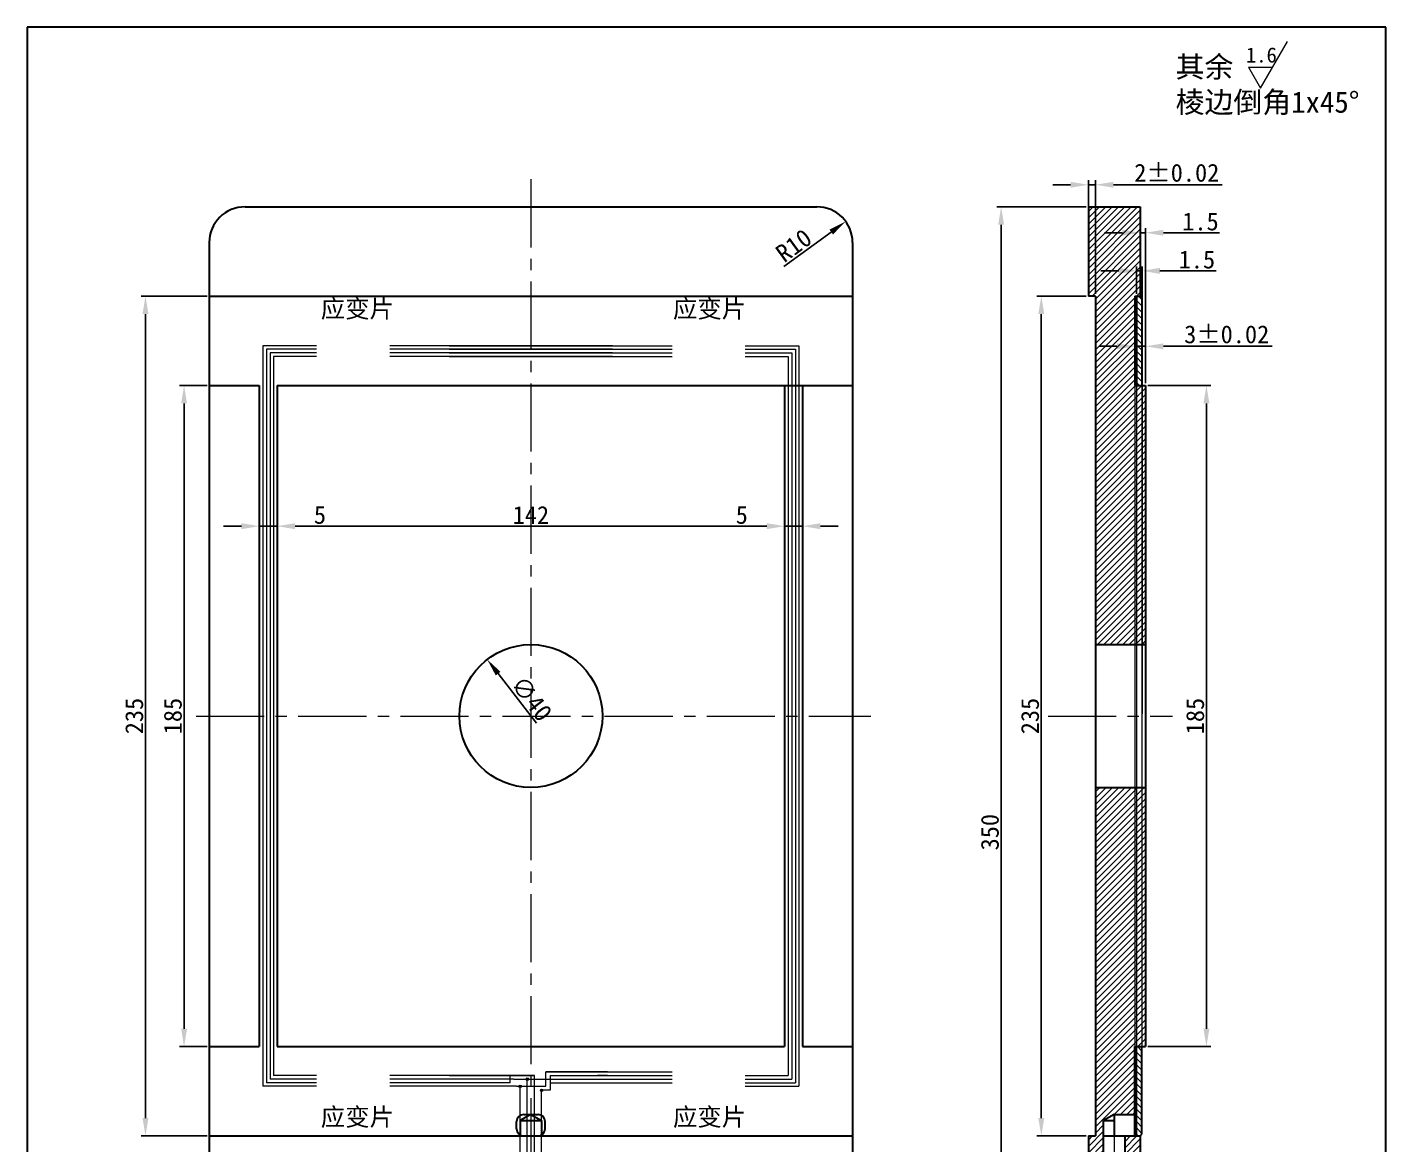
# Model space of a CAD drawing. Header units: inches. Extents: x -20 to 18950, y -1047 to 2551.
# Drawn here: x 16255.9 to 16636.1, y -822.1 to -509.3 of the extents above; entities that cross this region are included whole.
import ezdxf

# ---------------------------------------------------------------- set-up
doc = ezdxf.new("R2010")
doc.units = ezdxf.units.IN
doc.header["$MEASUREMENT"] = 0
doc.header["$PDSIZE"] = -5
doc.linetypes.add('CENTER2', pattern=[28.574999, 19.049999, -3.175, 3.175, -3.175])
doc.layers.get('0').update_dxf_attribs({"lineweight": 30})
doc.layers.get('Defpoints').update_dxf_attribs({"lineweight": 18})
for name, color, linetype, lineweight in [('cen', 1, 'CENTER2', 20), ('dim', 5, 'Continuous', 20), ('hat', 3, 'Continuous', 20), ('text', 6, 'Continuous', 20)]:
    doc.layers.add(name, color=color, linetype=linetype, lineweight=lineweight)
doc.styles.add('1', font='')
doc.styles.get("Standard").update_dxf_attribs({"font": ''})
doc.styles.get('1').set_extended_font_data('宋体')
doc.styles.get('Standard').set_extended_font_data('宋体')
doc.dimstyles.new('ISO-25', dxfattribs={"dimtxt": 5, "dimasz": 5, "dimexe": 1.25, "dimexo": 0.625, "dimtad": 1, "dimdsep": 46, "dimtxsty": 'Standard', "dimcen": 2.5, "dimdle": 10, "dimadec": 0, "dimazin": 0, "dimtfac": 1, "dimtmove": 0, "dimatfit": 3, "dimfxl": 1, "dimtolj": 1, "dimarcsym": 0})

# ---------------------------------------------------------------- blocks, each defined once
blk = doc.blocks.new('*D187')
at = {"layer": 'Defpoints', "color": 0, "transparency": 16777216}
for p in [(16384.63, -686.28), (16409.08, -717.93)]:
    blk.add_point(p, dxfattribs=at)
at = {"layer": 'dim', "color": 0, "linetype": 'Continuous', "lineweight": -2, "transparency": 16777216}
blk.add_line((16398.42, -704.13), (16387.68, -690.24), dxfattribs=at)
at = {"layer": 'dim', "color": 0, "transparency": 16777216}
blk.add_solid([(16388.34, -689.73), (16387.02, -690.75), (16384.63, -686.28)], dxfattribs=at)
at = {"layer": 'dim', "color": 0, "transparency": 16777216, "insert": (16397.05, -697.25), "char_height": 5, "attachment_point": 5, "rotation": 307.6865}
blk.add_mtext('\\A1;∅40', dxfattribs=at)
blk = doc.blocks.new('*D188')
at = {"layer": 'Defpoints', "color": 0, "transparency": 16777216}
for p in [(16554.86, -553.43), (16552.86, -584.61), (16554.86, -584.61)]:
    blk.add_point(p, dxfattribs=at)
at = {"layer": 'dim', "color": 0, "linetype": 'Continuous', "lineweight": -2, "transparency": 16777216}
for p, q in [((16547.86, -553.43), (16542.86, -553.43)), ((16552.86, -583.98), (16552.86, -552.18)), ((16552.86, -553.43), (16554.86, -553.43)), ((16554.86, -583.98), (16554.86, -552.18)), ((16559.86, -553.43), (16590.32, -553.43))]:
    blk.add_line(p, q, dxfattribs=at)
at = {"layer": 'dim', "color": 0, "transparency": 16777216}
for points in [[(16547.86, -552.6), (16547.86, -554.27), (16552.86, -553.43)], [(16559.86, -552.6), (16559.86, -554.27), (16554.86, -553.43)]]:
    blk.add_solid(points, dxfattribs=at)
at = {"layer": 'dim', "color": 0, "transparency": 16777216, "insert": (16577.59, -550.11), "char_height": 5, "attachment_point": 5}
blk.add_mtext('\\A1;2%%P0.02', dxfattribs=at)
blk = doc.blocks.new('*D186')
at = {"layer": 'Defpoints', "color": 0, "transparency": 16777216}
for p in [(16567.86, -577.52), (16566.36, -584.61), (16567.86, -702.11)]:
    blk.add_point(p, dxfattribs=at)
at = {"layer": 'dim', "color": 0, "linetype": 'Continuous', "lineweight": -2, "transparency": 16777216}
for p, q in [((16561.36, -577.52), (16556.36, -577.52)), ((16566.36, -583.98), (16566.36, -576.27)), ((16566.36, -577.52), (16567.86, -577.52)), ((16567.86, -701.48), (16567.86, -576.27)), ((16572.86, -577.52), (16588.58, -577.52))]:
    blk.add_line(p, q, dxfattribs=at)
at = {"layer": 'dim', "color": 0, "transparency": 16777216}
for points in [[(16561.36, -576.69), (16561.36, -578.36), (16566.36, -577.52)], [(16572.86, -576.69), (16572.86, -578.36), (16567.86, -577.52)]]:
    blk.add_solid(points, dxfattribs=at)
at = {"layer": 'dim', "color": 0, "transparency": 16777216, "insert": (16583.22, -574.4), "char_height": 5, "attachment_point": 5}
blk.add_mtext('\\A1;1.5', dxfattribs=at)
blk = doc.blocks.new('*D189')
at = {"layer": 'Defpoints', "color": 0, "transparency": 16777216}
for p in [(16568.86, -566.86), (16567.36, -584.61), (16568.86, -609.61)]:
    blk.add_point(p, dxfattribs=at)
at = {"layer": 'dim', "color": 0, "linetype": 'Continuous', "lineweight": -2, "transparency": 16777216}
for p, q in [((16567.36, -583.98), (16567.36, -565.61)), ((16568.86, -608.98), (16568.86, -565.61)), ((16562.36, -566.86), (16557.36, -566.86)), ((16567.36, -566.86), (16568.86, -566.86)), ((16573.86, -566.86), (16589.58, -566.86))]:
    blk.add_line(p, q, dxfattribs=at)
at = {"layer": 'dim', "color": 0, "transparency": 16777216}
for points in [[(16562.36, -566.02), (16562.36, -567.69), (16567.36, -566.86)], [(16573.86, -566.02), (16573.86, -567.69), (16568.86, -566.86)]]:
    blk.add_solid(points, dxfattribs=at)
at = {"layer": 'dim', "color": 0, "transparency": 16777216, "insert": (16584.22, -563.73), "char_height": 5, "attachment_point": 5}
blk.add_mtext('\\A1;1.5', dxfattribs=at)
blk = doc.blocks.new('*D190')
at = {"layer": 'Defpoints', "color": 0, "transparency": 16777216}
for p in [(16568.86, -598.64), (16565.86, -609.61), (16568.86, -609.61)]:
    blk.add_point(p, dxfattribs=at)
at = {"layer": 'dim', "color": 0, "linetype": 'Continuous', "lineweight": -2, "transparency": 16777216}
for p, q in [((16560.86, -598.64), (16555.86, -598.64)), ((16565.86, -608.98), (16565.86, -597.39)), ((16565.86, -598.64), (16568.86, -598.64)), ((16568.86, -608.98), (16568.86, -597.39)), ((16573.86, -598.64), (16604.27, -598.64))]:
    blk.add_line(p, q, dxfattribs=at)
at = {"layer": 'dim', "color": 0, "transparency": 16777216}
for points in [[(16560.86, -597.81), (16560.86, -599.48), (16565.86, -598.64)], [(16573.86, -597.81), (16573.86, -599.48), (16568.86, -598.64)]]:
    blk.add_solid(points, dxfattribs=at)
at = {"layer": 'dim', "color": 0, "transparency": 16777216, "insert": (16591.56, -595.32), "char_height": 5, "attachment_point": 5}
blk.add_mtext('\\A1;3%%P0.02', dxfattribs=at)
blk = doc.blocks.new('*D214')
at = {"layer": 'Defpoints', "color": 0, "transparency": 16777216}
for p in [(16552.86, -559.61), (16528.44, -909.61), (16552.86, -909.61)]:
    blk.add_point(p, dxfattribs=at)
at = {"layer": 'dim', "color": 0, "linetype": 'Continuous', "lineweight": -2, "transparency": 16777216}
for p, q in [((16552.23, -559.61), (16527.19, -559.61)), ((16528.44, -564.61), (16528.44, -904.61)), ((16552.23, -909.61), (16527.19, -909.61))]:
    blk.add_line(p, q, dxfattribs=at)
at = {"layer": 'dim', "color": 0, "transparency": 16777216}
for points in [[(16527.61, -564.61), (16529.27, -564.61), (16528.44, -559.61)], [(16527.61, -904.61), (16529.27, -904.61), (16528.44, -909.61)]]:
    blk.add_solid(points, dxfattribs=at)
at = {"layer": 'dim', "color": 0, "transparency": 16777216, "insert": (16525.31, -734.61), "char_height": 5, "attachment_point": 5, "rotation": 90}
blk.add_mtext('\\A1;350', dxfattribs=at)
blk = doc.blocks.new('*D215')
at = {"layer": 'Defpoints', "color": 0, "transparency": 16777216}
for p in [(16552.86, -584.61), (16539.68, -819.61), (16552.86, -819.61)]:
    blk.add_point(p, dxfattribs=at)
at = {"layer": 'dim', "color": 0, "linetype": 'Continuous', "lineweight": -2, "transparency": 16777216}
for p, q in [((16552.23, -584.61), (16538.43, -584.61)), ((16539.68, -589.61), (16539.68, -814.61)), ((16552.23, -819.61), (16538.43, -819.61))]:
    blk.add_line(p, q, dxfattribs=at)
at = {"layer": 'dim', "color": 0, "transparency": 16777216}
for points in [[(16538.84, -589.61), (16540.51, -589.61), (16539.68, -584.61)], [(16538.84, -814.61), (16540.51, -814.61), (16539.68, -819.61)]]:
    blk.add_solid(points, dxfattribs=at)
at = {"layer": 'dim', "color": 0, "transparency": 16777216, "insert": (16536.55, -702.11), "char_height": 5, "attachment_point": 5, "rotation": 90}
blk.add_mtext('\\A1;235', dxfattribs=at)
blk = doc.blocks.new('*D216')
at = {"layer": 'Defpoints', "color": 0, "transparency": 16777216}
for p in [(16325.85, -609.61), (16467.85, -609.61), (16325.85, -648.98)]:
    blk.add_point(p, dxfattribs=at)
at = {"layer": 'dim', "color": 0, "linetype": 'Continuous', "lineweight": -2, "transparency": 16777216}
for p, q in [((16325.85, -610.23), (16325.85, -650.23)), ((16467.85, -610.23), (16467.85, -650.23)), ((16462.85, -648.98), (16330.85, -648.98))]:
    blk.add_line(p, q, dxfattribs=at)
at = {"layer": 'dim', "color": 0, "transparency": 16777216}
for points in [[(16330.85, -648.14), (16330.85, -649.81), (16325.85, -648.98)], [(16462.85, -648.14), (16462.85, -649.81), (16467.85, -648.98)]]:
    blk.add_solid(points, dxfattribs=at)
at = {"layer": 'dim', "color": 0, "transparency": 16777216, "insert": (16396.85, -645.85), "char_height": 5, "attachment_point": 5}
blk.add_mtext('\\A1;142', dxfattribs=at)
blk = doc.blocks.new('*D217')
at = {"layer": 'Defpoints', "color": 0, "transparency": 16777216}
for p in [(16320.85, -609.61), (16325.85, -609.61), (16320.85, -648.98)]:
    blk.add_point(p, dxfattribs=at)
at = {"layer": 'dim', "color": 0, "linetype": 'Continuous', "lineweight": -2, "transparency": 16777216}
for p, q in [((16320.85, -610.23), (16320.85, -650.23)), ((16325.85, -610.23), (16325.85, -650.23)), ((16315.85, -648.98), (16310.85, -648.98)), ((16320.85, -648.98), (16325.85, -648.98)), ((16330.85, -648.98), (16339.81, -648.98))]:
    blk.add_line(p, q, dxfattribs=at)
at = {"layer": 'dim', "color": 0, "transparency": 16777216}
for points in [[(16315.85, -648.14), (16315.85, -649.81), (16320.85, -648.98)], [(16330.85, -648.14), (16330.85, -649.81), (16325.85, -648.98)]]:
    blk.add_solid(points, dxfattribs=at)
at = {"layer": 'dim', "color": 0, "transparency": 16777216, "insert": (16337.83, -645.85), "char_height": 5, "attachment_point": 5}
blk.add_mtext('\\A1;5', dxfattribs=at)
blk = doc.blocks.new('*D218')
at = {"layer": 'Defpoints', "color": 0, "transparency": 16777216}
for p in [(16467.85, -609.61), (16472.85, -609.61), (16467.85, -648.98)]:
    blk.add_point(p, dxfattribs=at)
at = {"layer": 'dim', "color": 0, "linetype": 'Continuous', "lineweight": -2, "transparency": 16777216}
for p, q in [((16467.85, -610.23), (16467.85, -650.23)), ((16472.85, -610.23), (16472.85, -650.23)), ((16462.85, -648.98), (16453.89, -648.98)), ((16472.85, -648.98), (16467.85, -648.98)), ((16477.85, -648.98), (16482.85, -648.98))]:
    blk.add_line(p, q, dxfattribs=at)
at = {"layer": 'dim', "color": 0, "transparency": 16777216}
for points in [[(16462.85, -648.14), (16462.85, -649.81), (16467.85, -648.98)], [(16477.85, -648.14), (16477.85, -649.81), (16472.85, -648.98)]]:
    blk.add_solid(points, dxfattribs=at)
at = {"layer": 'dim', "color": 0, "transparency": 16777216, "insert": (16455.87, -645.85), "char_height": 5, "attachment_point": 5}
blk.add_mtext('\\A1;5', dxfattribs=at)
blk = doc.blocks.new('*D219')
at = {"layer": 'Defpoints', "color": 0, "transparency": 16777216}
for p in [(16568.86, -609.61), (16568.86, -794.61), (16585.88, -794.61)]:
    blk.add_point(p, dxfattribs=at)
at = {"layer": 'dim', "color": 0, "linetype": 'Continuous', "lineweight": -2, "transparency": 16777216}
for p, q in [((16569.48, -609.61), (16587.13, -609.61)), ((16585.88, -614.61), (16585.88, -789.61)), ((16569.48, -794.61), (16587.13, -794.61))]:
    blk.add_line(p, q, dxfattribs=at)
at = {"layer": 'dim', "color": 0, "transparency": 16777216}
for points in [[(16585.05, -614.61), (16586.71, -614.61), (16585.88, -609.61)], [(16585.05, -789.61), (16586.71, -789.61), (16585.88, -794.61)]]:
    blk.add_solid(points, dxfattribs=at)
at = {"layer": 'dim', "color": 0, "transparency": 16777216, "insert": (16582.75, -702.11), "char_height": 5, "attachment_point": 5, "rotation": 90}
blk.add_mtext('\\A1;185', dxfattribs=at)
blk = doc.blocks.new('*D220')
at = {"layer": 'Defpoints', "color": 0, "transparency": 16777216}
for p in [(16289, -584.61), (16306.85, -584.61), (16306.85, -819.61)]:
    blk.add_point(p, dxfattribs=at)
at = {"layer": 'dim', "color": 0, "linetype": 'Continuous', "lineweight": -2, "transparency": 16777216}
for p, q in [((16306.23, -584.61), (16287.75, -584.61)), ((16289, -814.61), (16289, -589.61)), ((16306.23, -819.61), (16287.75, -819.61))]:
    blk.add_line(p, q, dxfattribs=at)
at = {"layer": 'dim', "color": 0, "transparency": 16777216}
for points in [[(16288.17, -589.61), (16289.83, -589.61), (16289, -584.61)], [(16288.17, -814.61), (16289.83, -814.61), (16289, -819.61)]]:
    blk.add_solid(points, dxfattribs=at)
at = {"layer": 'dim', "color": 0, "transparency": 16777216, "insert": (16285.88, -702.11), "char_height": 5, "attachment_point": 5, "rotation": 90}
blk.add_mtext('\\A1;235', dxfattribs=at)
blk = doc.blocks.new('*D221')
at = {"layer": 'Defpoints', "color": 0, "transparency": 16777216}
for p in [(16306.85, -609.61), (16299.8, -794.61), (16306.85, -794.61)]:
    blk.add_point(p, dxfattribs=at)
at = {"layer": 'dim', "color": 0, "linetype": 'Continuous', "lineweight": -2, "transparency": 16777216}
for p, q in [((16306.23, -609.61), (16298.55, -609.61)), ((16299.8, -614.61), (16299.8, -789.61)), ((16306.23, -794.61), (16298.55, -794.61))]:
    blk.add_line(p, q, dxfattribs=at)
at = {"layer": 'dim', "color": 0, "transparency": 16777216}
for points in [[(16298.97, -614.61), (16300.63, -614.61), (16299.8, -609.61)], [(16298.97, -789.61), (16300.63, -789.61), (16299.8, -794.61)]]:
    blk.add_solid(points, dxfattribs=at)
at = {"layer": 'dim', "color": 0, "transparency": 16777216, "insert": (16296.68, -702.11), "char_height": 5, "attachment_point": 5, "rotation": 90}
blk.add_mtext('\\A1;185', dxfattribs=at)
blk = doc.blocks.new('*D233')
at = {"layer": 'Defpoints', "color": 0, "transparency": 16777216}
for p in [(16484.93, -563.71), (16476.85, -569.61)]:
    blk.add_point(p, dxfattribs=at)
at = {"layer": 'dim', "color": 0, "linetype": 'Continuous', "lineweight": -2, "transparency": 16777216}
blk.add_line((16467.65, -576.32), (16480.89, -566.66), dxfattribs=at)
at = {"layer": 'dim', "color": 0, "transparency": 16777216}
blk.add_solid([(16480.4, -565.99), (16481.38, -567.33), (16484.93, -563.71)], dxfattribs=at)
at = {"layer": 'dim', "color": 0, "transparency": 16777216, "insert": (16470.41, -570.44), "char_height": 5, "attachment_point": 5, "rotation": 36.117}
blk.add_mtext('\\A1;R10', dxfattribs=at)

msp = doc.modelspace()

# ---------------------------------------------------------------- hatches: boundary and pattern name
at = {"layer": 'dim'}
h = msp.add_hatch(color=3, dxfattribs=at)
h.dxf.hatch_style = 1
h.paths.add_polyline_path([(16566.356, -593.641), (16565.856, -593.641), (16565.856, -605.324), (16566.356, -605.324)])
h = msp.add_hatch(color=3, dxfattribs=at)
h.dxf.hatch_style = 1
h.paths.add_polyline_path([(16566.356, -810.572), (16565.856, -810.572), (16565.856, -798.889), (16566.356, -798.889)])
h = msp.add_hatch(color=3, dxfattribs=at)
h.dxf.hatch_style = 1
h.paths.add_polyline_path([(16394.032, -806.041, -0.3394543), (16393.599, -805.984), (16394.106, -805.477, -0.4931454)])
h.paths.add_polyline_path([(16393.599, -805.984, -0.4931454), (16393.674, -805.42, -0.3394543), (16394.106, -805.477)])
h = msp.add_hatch(color=3, dxfattribs=at)
h.dxf.hatch_style = 1
h.paths.add_polyline_path([(16396.032, -804.041, -0.3394543), (16395.599, -803.984), (16396.106, -803.477, -0.4931454)])
h.paths.add_polyline_path([(16395.599, -803.984, -0.4931454), (16395.674, -803.42, -0.3394543), (16396.106, -803.477)])
h = msp.add_hatch(color=3, dxfattribs=at)
h.dxf.hatch_style = 1
h.paths.add_polyline_path([(16400.032, -807.153, -0.3394543), (16399.599, -807.096), (16400.106, -806.589, -0.4931454)])
h.paths.add_polyline_path([(16399.599, -807.096, -0.4931454), (16399.674, -806.532, -0.3394543), (16400.106, -806.589)])
at = {"layer": 'hat'}
h = msp.add_hatch(dxfattribs=at)
h.set_pattern_fill('ANSI31', color=3, scale=10)
h.set_pattern_definition([(45, (-166.3785, -502.298), (-0.88388348, 0.88388348), [])])
h.paths.add_polyline_path([(16567.356, -559.607), (16552.856, -559.607), (16552.856, -584.607), (16554.856, -584.607), (16554.856, -682.107), (16565.856, -682.107), (16565.856, -609.607), (16565.856, -584.607), (16567.356, -584.607)])
h.paths.add_polyline_path([(16566.356, -609.607), (16565.856, -609.607), (16565.856, -682.107), (16566.356, -682.107)], flags=17)
h.paths.add_polyline_path([(16568.856, -609.607), (16566.356, -609.607), (16566.356, -682.107), (16568.856, -682.107)])
h.paths.add_polyline_path([(16565.856, -794.607), (16565.856, -722.107), (16554.856, -722.107), (16554.856, -819.607), (16552.856, -819.607), (16552.856, -909.607), (16554.606, -909.607), (16554.606, -907.607), (16555.606, -907.607), (16555.606, -889.607), (16556.106, -889.607), (16556.106, -824.607), (16557.106, -824.607), (16557.106, -815.339), (16560.106, -813.607), (16565.856, -813.607)])
h.paths.add_polyline_path([(16566.356, -722.107), (16565.856, -722.107), (16565.856, -794.607), (16566.356, -794.607)])
h.paths.add_polyline_path([(16567.856, -722.107), (16566.356, -722.107), (16566.356, -794.607), (16567.856, -794.607)])
h.paths.add_polyline_path([(16568.856, -722.107), (16567.856, -722.107), (16567.856, -794.607), (16568.856, -794.607)])
h.paths.add_polyline_path([(16567.356, -819.607), (16565.856, -819.607), (16563.106, -819.607), (16563.106, -824.607), (16564.106, -824.607), (16564.106, -889.607), (16564.606, -889.607), (16564.606, -907.607), (16565.606, -907.607), (16565.606, -909.607), (16567.356, -909.607)])
h.paths.add_polyline_path([(16556.106, -889.607), (16555.606, -889.607), (16555.606, -907.607), (16556.106, -907.607)], flags=17)
h.paths.add_polyline_path([(16564.606, -889.607), (16564.106, -889.607), (16564.106, -907.607), (16564.606, -907.607)], flags=17)
h = msp.add_hatch(dxfattribs=at)
h.set_pattern_fill('ANSI31', color=3, scale=10, angle=90)
h.set_pattern_definition([(135, (-196.0424, -502.298), (-0.88388348, -0.88388348), [])])
h.paths.add_polyline_path([(16567.356, -794.607), (16566.356, -794.607), (16566.356, -819.607), (16567.356, -819.607)])
h.paths.add_polyline_path([(16567.856, -794.607), (16567.356, -794.607), (16567.356, -819.607), (16567.856, -819.107)])
h.paths.add_polyline_path([(16567.856, -585.107), (16567.356, -584.607), (16567.356, -609.607), (16567.856, -609.607)])
h.paths.add_polyline_path([(16567.356, -584.607), (16566.356, -584.607), (16566.356, -609.607), (16567.356, -609.607)])

# ---------------------------------------------------------------- linework, layer by layer
for p, q in [((16636.085, -509.328), (16255.898, -509.328)), ((16255.898, -509.328), (16255.898, -1046.966)), ((16636.085, -1046.966), (16636.085, -509.328)), ((16316.853, -559.607), (16476.853, -559.607)), ((16552.856, -559.607), (16567.356, -559.607)), ((16552.856, -559.607), (16552.856, -584.607)), ((16567.356, -559.607), (16567.356, -584.607)), ((16306.853, -569.607), (16306.853, -834.607)), ((16486.853, -569.607), (16486.853, -834.607)), ((16306.853, -584.607), (16486.853, -584.607)), ((16554.856, -584.607), (16552.856, -584.607)), ((16554.856, -584.607), (16554.856, -819.607)), ((16565.856, -584.607), (16565.856, -609.607)), ((16565.856, -584.607), (16567.356, -584.607)), ((16566.356, -584.607), (16566.356, -609.607)), ((16567.356, -584.607), (16567.856, -585.107)), ((16567.856, -585.107), (16567.856, -609.607)), ((16565.856, -593.641), (16566.356, -593.641)), ((16565.856, -605.324), (16566.356, -605.324)), ((16306.853, -609.607), (16320.853, -609.607)), ((16320.853, -609.607), (16320.853, -794.607)), ((16325.853, -609.607), (16486.853, -609.607)), ((16325.853, -609.607), (16325.853, -794.607)), ((16467.853, -609.607), (16467.853, -794.607)), ((16472.853, -609.607), (16472.853, -794.607)), ((16565.856, -609.607), (16568.856, -609.607)), ((16568.856, -609.607), (16568.856, -794.607)), ((16554.856, -682.107), (16568.856, -682.107)), ((16554.856, -722.107), (16568.856, -722.107)), ((16306.853, -794.607), (16320.853, -794.607)), ((16325.853, -794.607), (16467.853, -794.607)), ((16472.853, -794.607), (16486.853, -794.607)), ((16565.856, -794.607), (16568.856, -794.607)), ((16565.856, -819.607), (16565.856, -794.607)), ((16566.356, -819.607), (16566.356, -794.607)), ((16567.856, -819.107), (16567.856, -794.607)), ((16565.856, -798.889), (16566.356, -798.889)), ((16565.856, -810.572), (16566.356, -810.572)), ((16392.853, -817.607), (16392.853, -815.607)), ((16396.853, -813.607), (16393.853, -815.339)), ((16393.853, -815.339), (16399.853, -815.339)), ((16393.853, -815.339), (16393.853, -819.339)), ((16394.853, -813.607), (16398.853, -813.607)), ((16396.853, -813.607), (16399.853, -815.339)), ((16399.853, -815.339), (16399.853, -819.339)), ((16400.853, -817.607), (16400.853, -815.607)), ((16560.106, -813.607), (16557.106, -815.339)), ((16557.106, -824.607), (16557.106, -815.339)), ((16557.106, -815.339), (16560.106, -815.339)), ((16560.106, -813.607), (16565.856, -813.607)), ((16560.106, -813.607), (16560.106, -819.607)), ((16306.853, -819.607), (16396.853, -819.607)), ((16396.853, -819.607), (16486.853, -819.607)), ((16552.856, -819.607), (16554.856, -819.607)), ((16552.856, -819.607), (16552.856, -909.607)), ((16557.106, -819.607), (16565.856, -819.607)), ((16563.106, -824.607), (16563.106, -819.607)), ((16565.856, -819.607), (16567.356, -819.607)), ((16567.356, -819.607), (16567.856, -819.107)), ((16567.356, -819.607), (16567.356, -909.607))]:
    msp.add_line(p, q)
msp.add_circle((16396.853, -702.107), 20)
for centre, radius, start, end in [((16316.853, -569.607), 10, 90, 180), ((16476.853, -569.607), 10, 0, 90), ((16394.853, -815.607), 2, 90, 180), ((16398.853, -815.607), 2, 360, 90), ((16394.853, -817.607), 2, 180, 270), ((16398.853, -817.607), 2, 270, 360)]:
    msp.add_arc(centre, radius, start, end)
at = {"layer": 'cen'}
for p, q in [((16396.853, -551.906), (16396.853, -914.415)), ((16303.19, -702.107), (16491.991, -702.107)), ((16541.587, -702.107), (16576.384, -702.107)), ((16560.106, -813.848), (16560.106, -909.607))]:
    msp.add_line(p, q, dxfattribs=at)
at = {"layer": 'dim'}
for p, q in [((16336.853, -598.483), (16321.853, -598.483)), ((16321.853, -598.483), (16321.853, -805.73)), ((16336.853, -599.483), (16322.853, -599.483)), ((16322.853, -599.483), (16322.853, -804.73)), ((16336.853, -600.483), (16323.853, -600.483)), ((16323.853, -600.483), (16323.853, -803.73)), ((16419.725, -598.483), (16357.349, -598.483)), ((16419.725, -599.483), (16357.349, -599.483)), ((16419.725, -600.483), (16357.349, -600.483)), ((16373.981, -598.483), (16436.357, -598.483)), ((16373.981, -599.483), (16436.357, -599.483)), ((16373.981, -600.483), (16436.357, -600.483)), ((16456.853, -598.483), (16471.853, -598.483)), ((16456.853, -599.483), (16470.853, -599.483)), ((16456.853, -600.483), (16469.853, -600.483)), ((16469.853, -600.483), (16469.853, -803.73)), ((16470.853, -599.483), (16470.853, -804.73)), ((16471.853, -598.483), (16471.853, -805.73)), ((16336.853, -601.483), (16324.853, -601.483)), ((16324.853, -601.483), (16324.853, -802.73)), ((16419.725, -601.483), (16357.349, -601.483)), ((16373.981, -601.483), (16436.357, -601.483)), ((16456.853, -601.483), (16468.853, -601.483)), ((16468.853, -601.483), (16468.853, -802.73)), ((16565.856, -609.607), (16565.856, -794.607)), ((16566.356, -609.607), (16566.356, -794.607)), ((16567.856, -642.107), (16567.856, -794.607)), ((16418.33, -801.685), (16401.014, -801.685)), ((16401.014, -801.685), (16436.357, -801.685)), ((16401.014, -805.73), (16401.014, -801.685)), ((16336.853, -805.73), (16321.853, -805.73)), ((16336.853, -804.73), (16322.853, -804.73)), ((16336.853, -803.73), (16323.853, -803.73)), ((16336.853, -802.73), (16324.853, -802.73)), ((16397.853, -802.73), (16357.349, -802.73)), ((16392.052, -803.73), (16357.349, -803.73)), ((16391.084, -804.73), (16357.349, -804.73)), ((16392.853, -805.73), (16357.349, -805.73)), ((16373.981, -802.73), (16397.853, -802.73)), ((16391.084, -804.73), (16391.084, -802.73)), ((16392.052, -803.73), (16401.634, -803.73)), ((16392.853, -805.73), (16401.014, -805.73)), ((16395.853, -889.582), (16395.853, -803.531)), ((16397.853, -889.582), (16397.853, -802.73)), ((16401.634, -803.73), (16436.357, -803.73)), ((16402.258, -802.685), (16436.357, -802.685)), ((16402.258, -802.685), (16402.258, -806.842)), ((16402.258, -804.726), (16436.357, -804.726)), ((16418.33, -802.685), (16415.458, -802.685)), ((16456.853, -802.73), (16468.853, -802.73)), ((16456.853, -803.73), (16469.853, -803.73)), ((16456.853, -804.73), (16470.853, -804.73)), ((16456.853, -805.73), (16471.853, -805.73)), ((16393.853, -889.582), (16393.853, -806.089)), ((16399.853, -889.582), (16399.853, -807.201)), ((16402.258, -806.842), (16400.211, -806.842))]:
    msp.add_line(p, q, dxfattribs=at)
for centre in [(16393.853, -805.73), (16395.853, -803.73), (16399.853, -806.842)]:
    msp.add_circle(centre, 0.358, dxfattribs=at)
at = {"layer": 'text'}
for p, q in [((16601.053, -526.377), (16608.597, -513.31)), ((16597.666, -520.51), (16601.053, -526.377))]:
    msp.add_line(p, q, dxfattribs=at)
at = {"layer": 'text', "ltscale": 0.3}
msp.add_line((16597.666, -520.51), (16604.441, -520.51), dxfattribs=at)

# ---------------------------------------------------------------- texts
at = {"layer": 'dim', "char_height": 5, "attachment_point": 1, "style": '1'}
for insert in [(16338.066, -585.617), (16436.619, -585.617), (16338.066, -811.792), (16436.619, -811.792)]:
    msp.add_mtext_dynamic_manual_height_columns('应变片', width=22.22046, gutter_width=1, heights=[0], dxfattribs=dict(at, insert=insert))
at = {"layer": 'text', "attachment_point": 1}
for s, insert, char_height, width in [('{\\fSimSun|b0|i0|c134|p2;其余\\fￋￎￌ￥|b0|i0|c134|p2;\\P\\fSimSun|b0|i0|c134|p2;棱边倒角}1x45°', (16577.249, -517.461), 5.92764, 58.44431), ('1.6', (16596.939, -514.991), 4.234, 8.25568)]:
    msp.add_mtext(s, dxfattribs=dict(at, insert=insert, char_height=char_height, width=width))

# ---------------------------------------------------------------- dimensions: what is measured, and where the dimension line sits
at = {"layer": 'dim'}
for base, p1, p2, picture, middle in [((16554.856, -553.435), (16552.856, -584.607), (16554.856, -584.607), '*D188', (16577.59, -553.435)), ((16568.856, -598.644), (16565.856, -609.607), (16568.856, -609.607), '*D190', (16591.562, -598.644))]:
    dim = msp.add_linear_dim(base=base, p1=p1, p2=p2, text='<>%%P0.02', dimstyle='ISO-25', dxfattribs=at)
    dim.commit()
    dim.dimension.update_dxf_attribs({"geometry": picture, "text_midpoint": middle, "dimtype": 160})
for base, p1, p2, picture, middle in [((16528.439, -909.607), (16552.856, -559.607), (16552.856, -909.607), '*D214', (16525.314, -734.607)), ((16539.675, -819.607), (16552.856, -584.607), (16552.856, -819.607), '*D215', (16536.55, -702.107)), ((16299.802, -794.607), (16306.853, -609.607), (16306.853, -794.607), '*D221', (16296.677, -702.107)), ((16585.879, -794.607), (16568.856, -609.607), (16568.856, -794.607), '*D219', (16582.754, -702.107))]:
    dim = msp.add_linear_dim(base=base, p1=p1, p2=p2, angle=90, dimstyle='ISO-25', dxfattribs=at)
    dim.commit()
    dim.dimension.update_dxf_attribs({"geometry": picture, "text_midpoint": middle})
for base, p1, p2, picture, middle in [((16568.856, -566.858), (16567.356, -584.607), (16568.856, -609.607), '*D189', (16584.216, -566.858)), ((16320.853, -648.977), (16325.853, -609.607), (16320.853, -609.607), '*D217', (16337.833, -648.977)), ((16467.853, -648.977), (16472.853, -609.607), (16467.853, -609.607), '*D218', (16455.873, -648.977))]:
    dim = msp.add_linear_dim(base=base, p1=p1, p2=p2, dimstyle='ISO-25', dxfattribs=at)
    dim.commit()
    dim.dimension.update_dxf_attribs({"geometry": picture, "text_midpoint": middle, "dimtype": 160})
dim = msp.add_radius_dim(center=(16476.853, -569.607), mpoint=(16484.931, -563.712), dimstyle='ISO-25', dxfattribs=at)
dim.commit()
dim.dimension.update_dxf_attribs({"geometry": '*D233', "text_midpoint": (16472.253, -572.963), "dimtype": 164})
for base, p1, p2, picture, middle in [((16567.856, -577.524), (16566.356, -584.607), (16567.856, -702.107), '*D186', (16583.216, -574.399)), ((16325.853, -648.977), (16467.853, -609.607), (16325.853, -609.607), '*D216', (16396.853, -645.852))]:
    dim = msp.add_linear_dim(base=base, p1=p1, p2=p2, dimstyle='ISO-25', dxfattribs=at)
    dim.commit()
    dim.dimension.update_dxf_attribs({"geometry": picture, "text_midpoint": middle})
dim = msp.add_linear_dim(base=(16289, -584.607), p1=(16306.853, -819.607), p2=(16306.853, -584.607), angle=90, dimstyle='ISO-25', dxfattribs=at)
dim.commit()
dim.dimension.update_dxf_attribs({"geometry": '*D220', "text_midpoint": (16289, -702.107), "dimtype": 160})
dim = msp.add_diameter_dim_2p(p1=(16409.08, -717.934), p2=(16384.626, -686.279), dimstyle='ISO-25', dxfattribs=at)
dim.commit()
dim.dimension.update_dxf_attribs({"geometry": '*D187', "text_midpoint": (16394.579, -699.163), "dimtype": 163})

doc.saveas('drawing.dxf')
